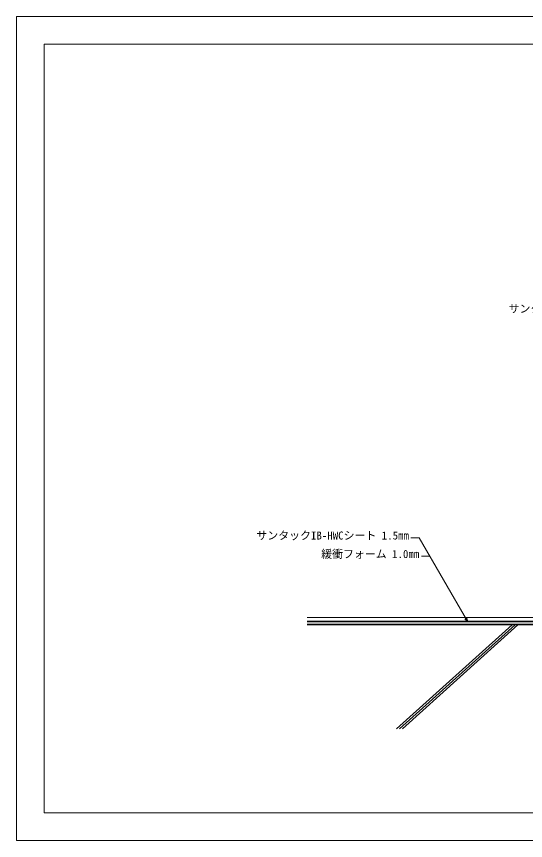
# Model space of a CAD drawing. Units: millimetres, scale not verified. Extents: x -840 to 840, y -594 to 594.
# Drawn here: x -840 to -105, y -594 to 594 of the extents above; entities that cross this region are included whole.
import ezdxf
from ezdxf.enums import TextEntityAlignment as Align

# ---------------------------------------------------------------- set-up
doc = ezdxf.new("R2010")
doc.units = ezdxf.units.MM
doc.header["$LTSCALE"] = 2
for name, color, linetype, lineweight in [('0-0_輪郭線', 2, 'Continuous', 9), ('0-1_図面枠', 7, 'Continuous', 9), ('0-2_文字', 5, 'Continuous', 9), ('0-6_躯体', 7, 'Continuous', 9), ('0-7_寸法線', 7, 'Continuous', 9), ('0-8_緩衝フォーム', 7, 'Continuous', 9), ('0-9_IBｼｰﾄ', 7, 'Continuous', 9)]:
    doc.layers.add(name, color=color, linetype=linetype, lineweight=lineweight)
doc.styles.add('ＭＳ ゴシック', font='')
doc.styles.get('ＭＳ ゴシック').set_extended_font_data('MS Gothic')

msp = doc.modelspace()

# ---------------------------------------------------------------- linework, layer by layer
at = {"layer": '0-0_輪郭線'}
msp.add_lwpolyline([(800, 554), (-800, 554), (-800, -554), (800, -554)], close=True, dxfattribs=at)
at = {"layer": '0-1_図面枠'}
msp.add_lwpolyline([(840, -594), (840, 594), (-840, 594), (-840, -594)], close=True, dxfattribs=at)
at = {"layer": '0-6_躯体'}
for p, q in [((129.867, -282.936), (-420.635, -282.936)), ((-124.913, -282.936), (-291.629, -432.936)), ((-120.635, -282.936), (-287.183, -432.936)), ((-116.348, -282.936), (-282.997, -432.936))]:
    msp.add_line(p, q, dxfattribs=at)
at = {"layer": '0-7_寸法線'}
msp.add_line((-243.343, -184.133), (-255.343, -184.133), dxfattribs=at)
for points in [[(-188.802, -278.603), (-258.74, -157.464), (-270.74, -157.464)], [(-193.044, -274.36), (-188.802, -278.603), (-190.355, -272.807)]]:
    msp.add_lwpolyline(points, dxfattribs=at)
at = {"layer": '0-8_緩衝フォーム'}
for p, q in [((128.072, -278.603), (-420.635, -278.603)), ((129.453, -281.936), (-420.635, -281.936))]:
    msp.add_line(p, q, dxfattribs=at)
at = {"layer": '0-9_IBｼｰﾄ'}
for p, q in [((64.102, -272.603), (-420.635, -272.603)), ((65.441, -277.603), (-420.635, -277.603))]:
    msp.add_line(p, q, dxfattribs=at)

# ---------------------------------------------------------------- texts
at = {"layer": '0-2_文字', "color": 7, "style": 'ＭＳ ゴシック'}
for s, p in [('サンタックIB-HWCシート 1.5㎜', (-129.929, 163.562)), ('サンタックIB-HWCシート 1.5㎜', (-493.763, -163.523)), ('緩衝フォーム 1.0㎜', (-400.336, -190.192))]:
    msp.add_text(s, height=11.54, dxfattribs=at).set_placement(p, align=Align.BOTTOM_LEFT)

doc.saveas('drawing.dxf')
